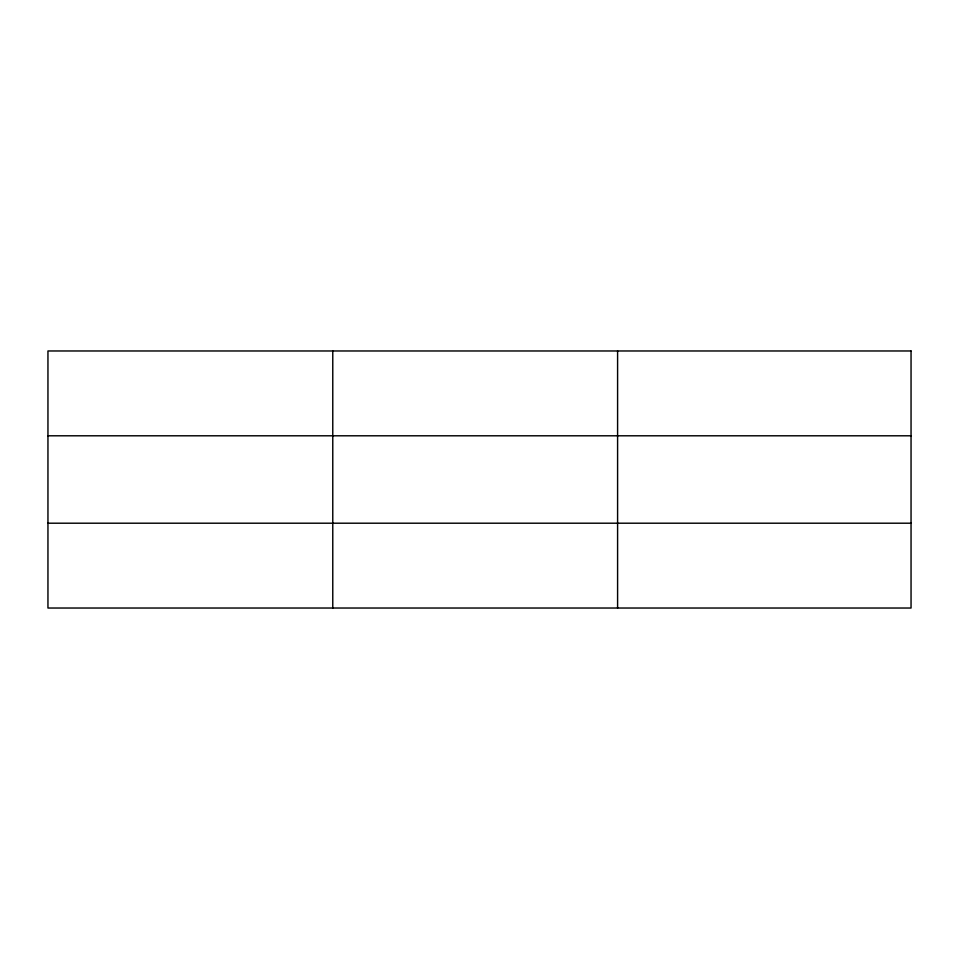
<?xml version="1.0" encoding="UTF-8"?>
<svg xmlns="http://www.w3.org/2000/svg" width="959" height="959" viewBox="0 0 959 959"><rect width="100%" height="100%" fill="white"/><g stroke="black" fill="none" stroke-linecap="round" stroke-linejoin="round"><path stroke-width="1.44" d="M332.773 350.97L332.773 608.03M617.596 350.97L617.596 608.03M47.95 435.794L911.05 435.794M47.95 523.206L911.05 523.206M911.05 350.97L911.05 608.03L47.95 608.03L47.95 350.97L911.05 350.97"/></g></svg>
